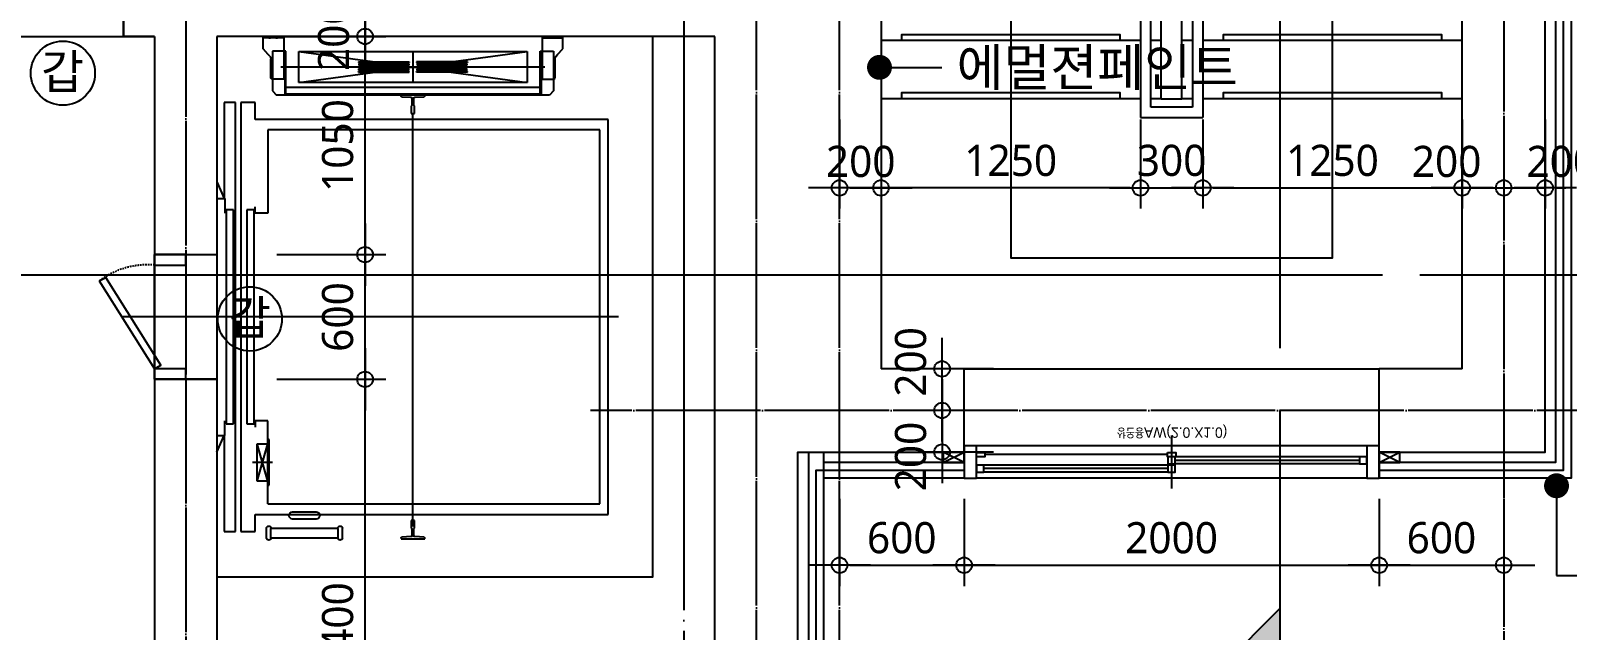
# Model space of a CAD drawing. Header units: millimetres. Extents: x 81033 to 452328, y -17390 to 42241.
# Drawn here: x 218328 to 225731, y 9076 to 11961 of the extents above; entities that cross this region are included whole.
import ezdxf
from ezdxf.enums import TextEntityAlignment as Align

# ---------------------------------------------------------------- set-up
doc = ezdxf.new("R2010")
doc.units = ezdxf.units.MM
doc.header["$LTSCALE"] = 100
doc.header["$MEASUREMENT"] = 0
doc.header["$PDSIZE"] = -10
doc.linetypes.add('CEN', pattern=[62, 60, -1, 0, -1])
doc.linetypes.add('HID', pattern=[2.5, 1.5, -1])
doc.layers.get('0').update_dxf_attribs({"linetype": 'CONTINUOUS'})
doc.layers.get('Defpoints').update_dxf_attribs({"color": 171, "linetype": 'CONTINUOUS'})
for name, color, linetype in [('AA-WAXS-FINL', 6, 'CONTINUOUS'), ('CEN(ST)', 1, 'CEN'), ('CON', 2, 'CONTINUOUS'), ('DOOR', 4, 'CONTINUOUS'), ('DOOR(OPEN ELE)', 5, 'CONTINUOUS'), ('ELE9', 9, 'CONTINUOUS'), ('ELEV', 253, 'CONTINUOUS'), ('FIN(패널-T75 글라스울)', 6, 'CONTINUOUS'), ('INS', 251, 'BATTING'), ('NDIM', 7, 'CONTINUOUS'), ('STAIR', 4, 'CONTINUOUS'), ('STAIR(ETC)', 8, 'CONTINUOUS'), ('STEEL', 5, 'CONTINUOUS'), ('SYM', 7, 'CONTINUOUS'), ('SYM(STAIR)', 251, 'CONTINUOUS'), ('TEXT(MIN)', 7, 'CONTINUOUS'), ('TEXT(NOTE小)', 1, 'CONTINUOUS'), ('WALL-석고보드', 7, 'CONTINUOUS'), ('WIN', 4, 'CONTINUOUS'), ('WIN-ETC', 1, 'CONTINUOUS'), ('WIN-G', 252, 'CONTINUOUS'), ('WIN2', 5, 'CONTINUOUS'), ('계단-논슬립', 252, 'CONTINUOUS')]:
    doc.layers.add(name, color=color, linetype=linetype)
doc.styles.add('CGS', font='cgse', dxfattribs={"bigfont": 'cgs'})
doc.styles.add('나눔바른고딕', font='NanumBarunGothic.ttf')
doc.linetypes.add('BATTING', pattern='A,0.0001,-0.1,[134,ltypeshp.shx,S=0.1,R=0,X=-0.1,Y=0],-0.2,[134,ltypeshp.shx,S=0.1,R=180,X=0.1,Y=0],-0.1', length=0.4001)
doc.dimstyles.new('NDIM 1200', dxfattribs={"dimscale": 75, "dimtxt": 3, "dimasz": 1, "dimexe": 2, "dimexo": 2, "dimgap": 1, "dimtad": 1, "dimdec": 0, "dimdsep": 46, "dimtxsty": 'CGS', "dimblk": 'DOT0', "dimcen": 1, "dimdle": 8, "dimclrd": 256, "dimclre": 256, "dimclrt": 256, "dimadec": 0, "dimazin": 0, "dimtfac": 1, "dimtdec": 0, "dimtix": 1, "dimtmove": 2, "dimatfit": 3, "dimldrblk": 'DOT0', "dimfxl": 1, "dimtolj": 1, "dimtzin": 0, "dimlwd": -1, "dimlwe": -1, "dimarcsym": 0})

# ---------------------------------------------------------------- blocks, each defined once
blk = doc.blocks.new('A$Ca9cf91a4')
at = {"layer": 'WIN', "color": 8}
for p, q in [((93.1, 2100), (43.1, 2200)), ((93.1, 2200), (43.1, 2100)), ((93.1, 0), (43.1, 100)), ((93.1, 100), (43.1, 0))]:
    blk.add_line(p, q, dxfattribs=at)
for points in [[(93.1, 2200), (93.1, 2100), (43.1, 2100), (43.1, 2200)], [(93.1, 100), (93.1, 0), (43.1, 0), (43.1, 100)]]:
    blk.add_lwpolyline(points, close=True, dxfattribs=at)
at = {"layer": 'WIN', "ltscale": 0.1}
for points in [[(168.1, 2100), (168.1, 2040), (13.1, 2040), (13.1, 2100)], [(45.6, 2040), (45.6, 2000), (65.6, 2000), (65.6, 2040)], [(105.6, 2040), (140.6, 2040), (140.6, 2005), (105.6, 2005)], [(45.6, 1120), (45.6, 1080), (65.6, 1080), (65.6, 1120)], [(65.6, 1117.5), (100.6, 1117.5), (100.6, 1082.5), (65.6, 1082.5)], [(105.6, 1117.5), (140.6, 1117.5), (140.6, 1082.5), (105.6, 1082.5)], [(168.1, 160), (168.1, 100), (13.1, 100), (13.1, 160)], [(65.6, 195), (100.6, 195), (100.6, 160), (65.6, 160)]]:
    blk.add_lwpolyline(points, close=True, dxfattribs=at)
at = {"layer": 'WIN-ETC', "ltscale": 0.1}
blk.add_lwpolyline([(-36.9, 1100), (218.1, 1100)], dxfattribs=at)
at = {"layer": 'WIN-G', "ltscale": 0.1}
for points in [[(55.6, 1120), (55.6, 2000)], [(105.6, 1117.5), (105.6, 2005)], [(123.1, 1117.5), (123.1, 2005)], [(140.6, 1117.5), (140.6, 2005)], [(65.6, 195), (65.6, 1082.5)], [(83.1, 195), (83.1, 1082.5)], [(100.6, 195), (100.6, 1082.5)]]:
    blk.add_lwpolyline(points, dxfattribs=at)
at = {"layer": 'WIN2', "ltscale": 0.1}
for points in [[(13.1, 160), (13.1, 2040)], [(168.1, 160), (168.1, 2040)]]:
    blk.add_lwpolyline(points, dxfattribs=at)
at = {"layer": 'Defpoints', "style": 'CGS'}
blk.add_text('상온용AW(2.0.X1.0)', height=50, rotation=270, dxfattribs=at).set_placement((-90.4, 1097.7), align=Align.BOTTOM_CENTER)
blk = doc.blocks.new('A$C1AC74F05')
at = {"layer": 'STAIR'}
for p, q in [((-1550, 3820), (-2800, 3820)), ((-1300, 3820), (-1500, 3820)), ((-1450, 1300), (-1450, 3820)), ((-1350, 1300), (-1350, 3820)), ((0, 3820), (-1250, 3820)), ((-1550, 3540), (-2800, 3540)), ((-1450, 3540), (-1500, 3540)), ((-1300, 3540), (-1350, 3540)), ((0, 3540), (-1250, 3540)), ((-1550, 3260), (-2800, 3260)), ((-1450, 3260), (-1500, 3260)), ((-1300, 3260), (-1350, 3260)), ((0, 3260), (-1250, 3260)), ((-1550, 2980), (-2800, 2980)), ((-1450, 2980), (-1500, 2980)), ((-1300, 2980), (-1350, 2980)), ((0, 2980), (-1250, 2980)), ((-1550, 2700), (-2800, 2700)), ((-1450, 2700), (-1500, 2700)), ((-1300, 2700), (-1350, 2700)), ((0, 2700), (-1250, 2700)), ((-1550, 2420), (-2800, 2420)), ((-1450, 2420), (-1500, 2420)), ((-1300, 2420), (-1350, 2420)), ((0, 2420), (-1250, 2420)), ((-1550, 2140), (-2800, 2140)), ((-1450, 2140), (-1500, 2140)), ((-1300, 2140), (-1350, 2140)), ((0, 2140), (-1250, 2140)), ((-1550, 1860), (-2800, 1860)), ((-1450, 1860), (-1500, 1860)), ((-1300, 1860), (-1350, 1860)), ((0, 1860), (-1250, 1860)), ((-1550, 1580), (-2800, 1580)), ((-1450, 1580), (-1500, 1580)), ((-1300, 1580), (-1350, 1580)), ((0, 1580), (-1250, 1580)), ((-1550, 1300), (-2800, 1300)), ((-1450, 1300), (-1500, 1300)), ((-1300, 1300), (-1350, 1300)), ((0, 1300), (-1250, 1300))]:
    blk.add_line(p, q, dxfattribs=at)
blk.add_lwpolyline([(-1450, 1300), (-1350, 1300)], dxfattribs=at)
at = {"layer": 'STAIR(ETC)'}
for p, q in [((-1550, 3910), (-1550, 1210)), ((-1500, 3860), (-1300, 3860)), ((-1300, 1260), (-1500, 1260)), ((-1550, 1210), (-1250, 1210))]:
    blk.add_line(p, q, dxfattribs=at)
for points in [[(-1550, 3910), (-1250, 3910), (-1250, 1210)], [(-1500, 1260), (-1500, 3860)], [(-1300, 3860), (-1300, 1260)]]:
    blk.add_lwpolyline(points, dxfattribs=at)
at = {"layer": 'SYM(STAIR)', "const_width": 50}
for points in [[(-2150, 3820, 1), (-2200, 3820, 1)], [(-600, 3820, 1), (-650, 3820, 1)]]:
    blk.add_lwpolyline(points, format="xyb", close=True, dxfattribs=at)
at = {"layer": 'SYM(STAIR)'}
for points in [[(-2175, 3820), (-2175, 535), (-625, 535), (-625, 2291.8)], [(-625, 2548.2), (-625, 3820)], [(425, 2768.9), (-553.8, 2443.6), (-506.5, 2301.3), (-743.5, 2538.7), (-696.2, 2396.4), (-1675, 2110.4)]]:
    blk.add_lwpolyline(points, dxfattribs=at)
for points in [[(-800.2, 2649.3), (-785.9, 2674.1), (-625, 2581.2), (-464.1, 2674.1), (-449.8, 2649.3), (-625, 2548.2)], [(-800.2, 2190.7), (-785.9, 2165.9), (-625, 2258.8), (-464.1, 2165.9), (-449.8, 2190.7), (-625, 2291.8)]]:
    blk.add_lwpolyline(points, close=True, dxfattribs=at)
at = {"layer": '계단-논슬립'}
for points in [[(-2700, 3820), (-2700, 3850), (-1650, 3850), (-1650, 3820)], [(-1150, 3820), (-1150, 3790), (-100, 3790), (-100, 3820)], [(-2700, 3540), (-2700, 3570), (-1650, 3570), (-1650, 3540)], [(-1150, 3540), (-1150, 3510), (-100, 3510), (-100, 3540)], [(-2700, 3260), (-2700, 3290), (-1650, 3290), (-1650, 3260)], [(-1150, 3260), (-1150, 3230), (-100, 3230), (-100, 3260)], [(-2700, 2980), (-2700, 3010), (-1650, 3010), (-1650, 2980)], [(-1150, 2980), (-1150, 2950), (-100, 2950), (-100, 2980)], [(-2700, 2700), (-2700, 2730), (-1650, 2730), (-1650, 2700)], [(-1150, 2700), (-1150, 2670), (-100, 2670), (-100, 2700)], [(-2700, 2420), (-2700, 2450), (-1650, 2450), (-1650, 2420)], [(-1150, 2420), (-1150, 2450), (-714, 2450)], [(-536, 2390), (-100, 2390), (-100, 2420)], [(-2700, 2140), (-2700, 2170), (-1650, 2170), (-1650, 2140)], [(-1150, 2140), (-1150, 2170), (-100, 2170), (-100, 2140)], [(-2700, 1860), (-2700, 1890), (-1650, 1890), (-1650, 1860)], [(-1150, 1860), (-1150, 1890), (-100, 1890), (-100, 1860)], [(-2700, 1580), (-2700, 1610), (-1650, 1610), (-1650, 1580)], [(-1150, 1580), (-1150, 1610), (-100, 1610), (-100, 1580)], [(-2700, 1300), (-2700, 1330), (-1650, 1330), (-1650, 1300)], [(-1150, 1300), (-1150, 1330), (-100, 1330), (-100, 1300)]]:
    blk.add_lwpolyline(points, dxfattribs=at)
blk = doc.blocks.new('ele')
at = {"layer": 'Defpoints', "ltscale": 0.1}
blk.add_lwpolyline([(198898.8, -19339), (198898.8, -21939), (196798.8, -21939), (196798.8, -19339)], close=True, dxfattribs=at)
at = {"layer": 'ELEV'}
for p, q in [((197231.8, -19399), (197231.8, -19339)), ((197231.8, -19339), (197331.8, -19339)), ((197331.8, -19345), (197231.8, -19345)), ((197261.8, -19334), (197261.8, -19350)), ((197296.8, -19334), (197296.8, -19350)), ((197331.8, -19339), (197331.8, -19413.6)), ((198675.8, -19339), (198575.8, -19339)), ((198575.8, -19339), (198575.8, -19413.6)), ((198575.8, -19345), (198675.8, -19345)), ((198610.8, -19334), (198610.8, -19350)), ((198645.8, -19334), (198645.8, -19350)), ((198675.8, -19399), (198675.8, -19339)), ((197256.8, -19426), (197231.8, -19399)), ((197263.5, -19433.2), (197256.8, -19426)), ((197268.8, -19539), (197268.8, -19446.8)), ((197341.8, -19410), (197276.8, -19410)), ((197276.8, -19410), (197276.8, -19601)), ((197331.8, -19413.6), (197331.8, -19544)), ((197335.8, -19410), (197335.8, -19621)), ((197341.8, -19621), (197341.8, -19410)), ((198503.8, -19411), (197403.8, -19561)), ((198503.8, -19411), (197403.8, -19411)), ((197403.8, -19411), (197403.8, -19561)), ((198503.8, -19561), (197403.8, -19411)), ((197691.3, -19461), (197936.3, -19461)), ((197691.3, -19461), (197691.3, -19464.5)), ((197691.3, -19461), (197691.3, -19464.5)), ((197691.3, -19461), (197691.3, -19464.5)), ((197691.3, -19461), (197691.3, -19464.5)), ((197691.3, -19464.5), (197936.3, -19464.5)), ((197691.3, -19464.5), (197694.3, -19465)), ((197691.3, -19464.5), (197694.3, -19465)), ((197936.3, -19464.5), (197933.3, -19465)), ((197936.3, -19461), (197936.3, -19464.5)), ((197936.3, -19461), (197936.3, -19464.5)), ((197953.8, -19410.7), (197953.8, -19561.3)), ((198217, -19461), (197972, -19461)), ((197972, -19461), (197972, -19464.5)), ((197972, -19461), (197972, -19464.5)), ((198217, -19464.5), (197972, -19464.5)), ((197972, -19464.5), (197975, -19465)), ((198217, -19464.5), (198213.9, -19465)), ((198217, -19464.5), (198213.9, -19465)), ((198217, -19461), (198217, -19464.5)), ((198217, -19461), (198217, -19464.5)), ((198217, -19461), (198217, -19464.5)), ((198217, -19461), (198217, -19464.5)), ((198503.8, -19561), (198503.8, -19411)), ((198565.8, -19621), (198565.8, -19410)), ((198565.8, -19410), (198630.8, -19410)), ((198571.8, -19410), (198571.8, -19621)), ((198575.8, -19413.6), (198575.8, -19544)), ((198630.8, -19410), (198630.8, -19601)), ((198638.8, -19539), (198638.8, -19446.8)), ((198644.1, -19433.2), (198650.8, -19426)), ((198650.8, -19426), (198675.8, -19399)), ((197276.8, -19544), (197268.8, -19539)), ((197317.8, -19486), (198589.8, -19486)), ((197691.3, -19507.5), (197694.3, -19506.9)), ((197691.3, -19507.5), (197694.3, -19506.9)), ((197691.3, -19511), (197691.3, -19507.5)), ((197691.3, -19511), (197691.3, -19507.5)), ((197691.3, -19507.5), (197936.3, -19507.5)), ((197691.3, -19511), (197691.3, -19507.5)), ((197691.3, -19511), (197691.3, -19507.5)), ((197691.3, -19511), (197936.3, -19511)), ((197693.8, -19471), (197693.8, -19474)), ((197693.8, -19471), (197933.8, -19471)), ((197693.8, -19471), (197693.8, -19477)), ((197693.8, -19477), (197933.8, -19477)), ((197693.8, -19477), (197933.8, -19477)), ((197693.8, -19483), (197933.8, -19483)), ((197693.8, -19483), (197693.8, -19486)), ((197693.8, -19483), (197693.8, -19486)), ((197693.8, -19483), (197693.8, -19489)), ((197693.8, -19483), (197693.8, -19489)), ((197693.8, -19489), (197933.8, -19489)), ((197693.8, -19501), (197693.8, -19495)), ((197693.8, -19501), (197693.8, -19495)), ((197693.8, -19495), (197933.8, -19495)), ((197693.8, -19501), (197693.8, -19498)), ((197693.8, -19501), (197693.8, -19498)), ((197693.8, -19501), (197933.8, -19501)), ((197936.3, -19507.5), (197933.3, -19506.9)), ((197933.8, -19471), (197933.8, -19477)), ((197933.8, -19483), (197933.8, -19489)), ((197933.8, -19501), (197933.8, -19495)), ((197933.8, -19501), (197933.8, -19495)), ((197936.3, -19511), (197936.3, -19507.5)), ((197936.3, -19511), (197936.3, -19507.5)), ((197972, -19507.5), (197975, -19506.9)), ((198217, -19507.5), (197972, -19507.5)), ((197972, -19511), (197972, -19507.5)), ((197972, -19511), (197972, -19507.5)), ((198217, -19511), (197972, -19511)), ((197974.5, -19471), (197974.5, -19477)), ((198214.5, -19471), (197974.5, -19471)), ((198214.5, -19477), (197974.5, -19477)), ((198214.5, -19477), (197974.5, -19477)), ((198214.5, -19483), (197974.5, -19483)), ((197974.5, -19483), (197974.5, -19489)), ((198214.5, -19489), (197974.5, -19489)), ((197974.5, -19501), (197974.5, -19495)), ((197974.5, -19501), (197974.5, -19495)), ((198214.5, -19495), (197974.5, -19495)), ((198214.5, -19501), (197974.5, -19501)), ((198217, -19507.5), (198213.9, -19506.9)), ((198217, -19507.5), (198213.9, -19506.9)), ((198214.5, -19471), (198214.5, -19474)), ((198214.5, -19471), (198214.5, -19477)), ((198214.5, -19483), (198214.5, -19486)), ((198214.5, -19483), (198214.5, -19486)), ((198214.5, -19483), (198214.5, -19489)), ((198214.5, -19483), (198214.5, -19489)), ((198214.5, -19501), (198214.5, -19495)), ((198214.5, -19501), (198214.5, -19495)), ((198214.5, -19501), (198214.5, -19498)), ((198214.5, -19501), (198214.5, -19498)), ((198217, -19511), (198217, -19507.5)), ((198217, -19511), (198217, -19507.5)), ((198217, -19511), (198217, -19507.5)), ((198217, -19511), (198217, -19507.5)), ((198630.8, -19544), (198638.8, -19539)), ((197276.8, -19544), (197276.8, -19544)), ((197331.8, -19544), (197276.8, -19544)), ((197276.8, -19601), (197296.8, -19621)), ((197341.8, -19584), (198565.8, -19584)), ((198565.8, -19615), (197341.8, -19615)), ((197403.8, -19561), (198503.8, -19561)), ((198575.8, -19544), (198630.8, -19544)), ((198630.8, -19601), (198610.8, -19621)), ((198630.8, -19544), (198630.8, -19544)), ((197296.8, -19621), (198610.8, -19621)), ((197896.8, -19626.2), (197896.8, -19621)), ((197896.8, -19621), (198010.8, -19621)), ((197944.3, -19631.7), (197899.6, -19629.2)), ((197945.8, -19709), (197945.8, -19672)), ((197945.8, -19672), (197945.8, -19672)), ((197949.1, -19668.7), (197949.1, -19636.7)), ((197958.6, -19636.7), (197958.6, -19668.7)), ((197961.8, -19672), (197961.8, -19672)), ((197961.8, -19672), (197961.8, -19709)), ((198008, -19629.2), (197963.3, -19631.7)), ((198010.8, -19621), (198010.8, -19626.2)), ((198713.8, -19739), (198713.8, -19657)), ((198713.8, -19657), (198783.8, -19657)), ((198783.8, -19657), (198783.8, -21721)), ((198808.8, -21721), (198808.8, -19657)), ((198808.8, -19657), (198863.8, -19657)), ((198863.8, -19657), (198863.8, -20119)), ((197013.8, -21639), (197013.8, -19739)), ((197013.8, -19739), (198713.8, -19739)), ((197946.8, -19710), (197945.8, -19709)), ((197960.8, -19710), (197946.8, -19710)), ((197953.8, -21698.1), (197953.8, -19709.3)), ((197961.8, -19709), (197960.8, -19710)), ((197053.8, -21589), (197053.8, -19789)), ((197053.8, -19789), (198653.8, -19789)), ((198653.8, -19789), (198653.8, -20189)), ((198898.8, -20039), (198863.8, -20119)), ((198653.8, -20189), (198713.8, -20189)), ((198713.8, -20189), (198713.8, -20159)), ((198718.8, -21204), (198718.8, -20174)), ((198718.8, -20174), (198753.8, -20174)), ((198753.8, -20174), (198753.8, -21204)), ((198818.8, -21204), (198818.8, -20174)), ((198818.8, -20174), (198853.8, -20174)), ((198853.8, -20174), (198853.8, -21204)), ((196963.8, -20689), (199354.2, -20689)), ((198653.8, -21589), (198653.8, -21189)), ((198653.8, -21189), (198713.8, -21189)), ((198713.8, -21189), (198713.8, -21219)), ((198753.8, -21204), (198718.8, -21204)), ((198853.8, -21204), (198818.8, -21204)), ((198646.7, -21499), (198646.7, -21279)), ((198646.7, -21279), (198653.8, -21279)), ((198653.8, -21279), (198653.8, -21499)), ((198703.8, -21479), (198653.8, -21299)), ((198653.8, -21479), (198703.8, -21299)), ((198703.8, -21299), (198653.8, -21299)), ((198653.8, -21299), (198653.8, -21479)), ((198703.8, -21479), (198703.8, -21299)), ((198863.8, -21259), (198863.8, -21721)), ((198898.8, -21339), (198863.8, -21259)), ((198630.6, -21389), (198727, -21389)), ((198653.8, -21499), (198646.7, -21499)), ((198653.8, -21479), (198703.8, -21479)), ((198653.8, -21589), (197053.8, -21589)), ((198713.8, -21639), (197013.8, -21639)), ((197945.8, -21669), (197946.8, -21668)), ((197945.8, -21706), (197945.8, -21669)), ((197946.8, -21668), (197960.8, -21668)), ((197960.8, -21668), (197961.8, -21669)), ((197961.8, -21669), (197961.8, -21706)), ((198534, -21627.2), (198419.7, -21627.2)), ((198419.7, -21661.5), (198534, -21661.5)), ((198713.8, -21721), (198713.8, -21639)), ((197896.8, -21757), (197896.8, -21751.8)), ((198010.8, -21757), (197896.8, -21757)), ((197899.6, -21748.8), (197944.3, -21746.3)), ((197945.8, -21706), (197945.8, -21706)), ((197949.1, -21741.3), (197949.1, -21709.2)), ((197958.6, -21709.2), (197958.6, -21741.3)), ((197961.8, -21706), (197961.8, -21706)), ((197963.3, -21746.3), (198008, -21748.8)), ((198010.8, -21751.8), (198010.8, -21757)), ((198293.6, -21751.5), (198293.6, -21706.5)), ((198314.3, -21751.5), (198314.3, -21706.5)), ((198314.3, -21706.5), (198639.3, -21706.5)), ((198314.3, -21706.5), (198316.3, -21706.5)), ((198314.3, -21706.5), (198316.3, -21706.5)), ((198639.3, -21751.5), (198314.3, -21751.5)), ((198314.3, -21751.5), (198316.3, -21751.5)), ((198639.3, -21706.5), (198637.3, -21706.5)), ((198639.3, -21706.5), (198637.3, -21706.5)), ((198639.3, -21751.5), (198637.3, -21751.5)), ((198639.3, -21751.5), (198639.3, -21706.5)), ((198660, -21751.5), (198660, -21706.5)), ((198783.8, -21721), (198713.8, -21721)), ((198863.8, -21721), (198808.8, -21721))]:
    blk.add_line(p, q, dxfattribs=at)
for centre, radius, start, end in [((197248.8, -19446.8), 20, 0, 42.76883), ((197693.8, -19468), 3, 270, 79.76332), ((197693.8, -19468), 3, 270, 79.76332), ((197933.8, -19468), 3, 100.23668, 270), ((197974.5, -19468), 3, 270, 79.76332), ((198214.5, -19468), 3, 100.23668, 270), ((198214.5, -19468), 3, 100.23668, 270), ((198658.8, -19446.8), 20, 137.23117, 180), ((197693.8, -19480), 3, 270, 90), ((197693.8, -19480), 3, 270, 90), ((197693.8, -19492), 3, 270, 90), ((197693.8, -19492), 3, 270, 90), ((197693.8, -19504), 3, 280.23668, 90), ((197693.8, -19504), 3, 280.23668, 90), ((197933.8, -19480), 3, 90, 270), ((197933.8, -19492), 3, 90, 270), ((197933.8, -19504), 3, 90, 259.76332), ((197974.5, -19480), 3, 270, 90), ((197974.5, -19492), 3, 270, 90), ((197974.5, -19504), 3, 280.23668, 90), ((198214.5, -19480), 3, 90, 270), ((198214.5, -19480), 3, 90, 270), ((198214.5, -19492), 3, 90, 270), ((198214.5, -19492), 3, 90, 270), ((198214.5, -19504), 3, 90, 259.76332), ((198214.5, -19504), 3, 90, 259.76332), ((197899.8, -19626.2), 3, 180, 266.7139), ((197944.1, -19636.7), 5, 0, 86.7139), ((197945.8, -19668.7), 3.25, 270, 0), ((197963.6, -19636.7), 5, 93.2861, 180), ((197961.8, -19668.7), 3.25, 180, 270), ((198007.8, -19626.2), 3, 273.2861, 0), ((198419.7, -21644.3), 17.1, 90, 270), ((198534, -21644.3), 17.1, 270, 90), ((197899.8, -21751.8), 3, 93.2861, 180), ((197944.1, -21741.3), 5, 273.2861, 0), ((197945.8, -21709.2), 3.25, 0, 90), ((197961.8, -21709.2), 3.25, 90, 180), ((197963.6, -21741.3), 5, 180, 266.7139), ((198007.8, -21751.8), 3, 0, 86.7139), ((198305, -21706.5), 11.3, 0, 180), ((198305, -21751.5), 11.3, 180, 0), ((198648.7, -21706.5), 11.3, 0, 180), ((198648.7, -21751.5), 11.3, 180, 0)]:
    blk.add_arc(centre, radius, start, end, dxfattribs=at)
at = {"layer": 'STEEL', "ltscale": 5}
for p, q in [((198898.8, -20119), (198859.8, -20119)), ((198859.8, -20119), (198859.8, -20189)), ((198859.8, -21259), (198859.8, -21189)), ((198898.8, -21259), (198859.8, -21259))]:
    blk.add_line(p, q, dxfattribs=at)
blk = doc.blocks.new('중층평면도-b')
at = {"layer": 'AA-WAXS-FINL', "color": 251}
blk.add_lwpolyline([(219050.5, -19339), (219050.5, -24839), (218100.5, -24839), (218100.5, -20289), (215000.5, -20289), (215000.5, -24839), (214050.5, -24839), (214050.5, -19339)], close=True, dxfattribs=at)
at = {"layer": 'CEN(ST)', "ltscale": 0.1}
for p, q in [((222350.5, -27039), (222350.5, -12899.2)), ((225550.5, -12899.2), (225550.5, -27039)), ((219200.5, -18505.5), (219200.5, -27039)), ((221950.5, -27039), (221950.5, -18505.5)), ((227550.5, -21139), (221150.5, -21139))]:
    blk.add_line(p, q, dxfattribs=at)
at = {"layer": 'CEN(ST)', "ltscale": 0.5}
blk.add_lwpolyline([(221600.5, -12899.2), (221600.5, -27039)], dxfattribs=at)
at = {"layer": 'CON', "ltscale": 0.1}
for p, q in [((219050.5, -19339), (218900.5, -19339)), ((219050.5, -19339), (219050.5, -20389)), ((221750.5, -19339), (219350.5, -19339)), ((219350.5, -19339), (219350.5, -20389)), ((219050.5, -20389), (219350.5, -20389)), ((219050.5, -20389), (219350.5, -20389)), ((219050.5, -20989), (219350.5, -20989)), ((219050.5, -20989), (219350.5, -20989))]:
    blk.add_line(p, q, dxfattribs=at)
at = {"layer": 'CON', "ltscale": 1000}
for p, q in [((222950.5, -20939), (222550.5, -20939)), ((225350.5, -20939), (224950.5, -20939))]:
    blk.add_line(p, q, dxfattribs=at)
at = {"layer": 'CON', "ltscale": 0.1}
for points in [[(224950.5, -21339), (225750.5, -21339), (225750.5, -15139)], [(218900.5, -18939), (218900.5, -19339)], [(219350.5, -25839), (221750.5, -25839), (221750.5, -19339)], [(222950.5, -21339), (222950.5, -20939)], [(224950.5, -21339), (224950.5, -20939)], [(219050.5, -20989), (219050.5, -23389)], [(219350.5, -20989), (219350.5, -23389)]]:
    blk.add_lwpolyline(points, dxfattribs=at)
at = {"layer": 'CON', "ltscale": 1000}
for points in [[(225350.5, -20939), (225350.5, -16839)], [(225350.5, -20939), (225350.5, -16839)], [(222550.5, -16959), (222550.5, -20939)], [(210950.5, -18939), (210950.5, -26239), (222150.5, -26239), (222150.5, -21339), (222950.5, -21339)]]:
    blk.add_lwpolyline(points, dxfattribs=at)
at = {"layer": 'DOOR'}
for points in [[(219200.5, -20439), (219200.5, -20389), (219050.5, -20389), (219050.5, -20439)], [(219200.5, -20989), (219200.5, -20939), (219050.5, -20939), (219050.5, -20989)]]:
    blk.add_lwpolyline(points, close=True, dxfattribs=at)
for points in [[(218784.2, -20515.8), (219050.5, -20939), (219080.8, -20921.5), (218815, -20499.1)], [(218784.2, -20515.8), (218815, -20499.1)]]:
    blk.add_lwpolyline(points, dxfattribs=at)
at = {"layer": 'DOOR(OPEN ELE)'}
for p, q in [((219050.5, -20939), (219050.5, -20439)), ((219200.5, -20439), (219200.5, -20939))]:
    blk.add_line(p, q, dxfattribs=at)
at = {"layer": 'DOOR(OPEN ELE)', "linetype": 'HID', "ltscale": 0.05}
blk.add_arc((219018.4, -20827.5), 389.8, 85.26671, 126.91334, dxfattribs=at)
at = {"layer": 'ELE9', "ltscale": 0.1}
blk.add_lwpolyline([(222950.5, -20939), (224950.5, -20939)], dxfattribs=at)
at = {"layer": 'FIN(패널-T75 글라스울)', "ltscale": 0.1}
for points in [[(222275.5, -15014), (225875.5, -15014), (225875.5, -21464), (224950.5, -21464)], [(222275.5, -15089), (225800.5, -15089), (225800.5, -21389), (224950.5, -21389)], [(222200.5, -21339), (222200.5, -26364)], [(222275.5, -26364), (222275.5, -21339)], [(222950.5, -21389), (222275.5, -21389)], [(222950.5, -21389), (222950.5, -21464)], [(224950.5, -21389), (224950.5, -21464)], [(222950.5, -21464), (222275.5, -21464)]]:
    blk.add_lwpolyline(points, dxfattribs=at)
at = {"layer": 'WALL-석고보드', "ltscale": 0.1}
for points in [[(218300.5, -19339), (218900.5, -19339), (218900.5, -18939), (218300.5, -18939)], [(219350.5, -20389), (219350.5, -20989), (219050.5, -20989), (219050.5, -20389)], [(219350.5, -20389), (219350.5, -20989), (219050.5, -20989), (219050.5, -20389)]]:
    blk.add_lwpolyline(points, close=True, dxfattribs=at)
at = {"ltscale": 0.1}
blk.add_blockref('A$C1AC74F05', (225350.5, -20939), dxfattribs=at)
at = {"xscale": -1}
blk.add_blockref('ele', (418249.3, 0), dxfattribs=at)
at = {"ltscale": 0.1, "xscale": -1, "rotation": 90}
blk.add_blockref('A$Ca9cf91a4', (225050.5, -21295.9), dxfattribs=at)
blk = doc.blocks.new('DOT0')
blk.add_line((-3, 0), (3, 0))
at = {"color": 6}
blk.add_circle((0, 0), 0.75, dxfattribs=at)
blk = doc.blocks.new('*D938')
at = {"layer": 'Defpoints', "color": 0, "ltscale": 0.4, "transparency": 16777216}
for p in [(220286.5, 12133.3), (219939.2, 11933.3), (220286.5, 11933.3)]:
    blk.add_point(p, dxfattribs=at)
at = {"layer": 'NDIM', "ltscale": 0.4, "transparency": 16777216}
for p, q in [((220186.5, 12133.3), (219839.2, 12133.3)), ((219939.2, 12083.3), (219939.2, 11983.3)), ((220186.5, 11933.3), (219839.2, 11933.3))]:
    blk.add_line(p, q, dxfattribs=at)
at = {"layer": 'NDIM', "ltscale": 0.4, "transparency": 16777216, "xscale": 50, "yscale": 50, "zscale": 50}
for p, rotation in [((219939.2, 12133.3), 90), ((219939.2, 11933.3), 270)]:
    blk.add_blockref('DOT0', p, dxfattribs=dict(at, rotation=rotation))
at = {"layer": 'NDIM', "ltscale": 0.4, "transparency": 16777216, "insert": (219788.3, 11934.5), "char_height": 150, "attachment_point": 5, "rotation": 90, "style": '나눔바른고딕'}
blk.add_mtext('\\A1;200', dxfattribs=at)
blk = doc.blocks.new('*D941')
at = {"layer": 'Defpoints', "color": 0, "ltscale": 0.4, "transparency": 16777216}
for p in [(219414.2, 10283.3), (219939.2, 10283.3), (219414.2, 7883.3)]:
    blk.add_point(p, dxfattribs=at)
at = {"layer": 'NDIM', "ltscale": 0.4, "transparency": 16777216}
for p, q in [((219514.2, 10283.3), (220039.2, 10283.3)), ((219939.2, 7933.3), (219939.2, 10233.3)), ((219514.2, 7883.3), (220039.2, 7883.3))]:
    blk.add_line(p, q, dxfattribs=at)
at = {"layer": 'NDIM', "ltscale": 0.4, "transparency": 16777216, "xscale": 50, "yscale": 50, "zscale": 50}
for p, rotation in [((219939.2, 10283.3), 90), ((219939.2, 7883.3), 270)]:
    blk.add_blockref('DOT0', p, dxfattribs=dict(at, rotation=rotation))
at = {"layer": 'NDIM', "ltscale": 0.4, "transparency": 16777216, "insert": (219807.7, 9083.3), "char_height": 150, "attachment_point": 5, "rotation": 90, "style": '나눔바른고딕'}
blk.add_mtext('\\A1;2400', dxfattribs=at)
blk = doc.blocks.new('*D942')
at = {"layer": 'Defpoints', "color": 0, "ltscale": 0.4, "transparency": 16777216}
for p in [(219414.2, 10883.3), (219939.2, 10883.3), (219414.2, 10283.3)]:
    blk.add_point(p, dxfattribs=at)
at = {"layer": 'NDIM', "ltscale": 0.4, "transparency": 16777216}
for p, q in [((219514.2, 10883.3), (220039.2, 10883.3)), ((219939.2, 10333.3), (219939.2, 10833.3)), ((219514.2, 10283.3), (220039.2, 10283.3))]:
    blk.add_line(p, q, dxfattribs=at)
at = {"layer": 'NDIM', "ltscale": 0.4, "transparency": 16777216, "xscale": 50, "yscale": 50, "zscale": 50}
for p, rotation in [((219939.2, 10883.3), 90), ((219939.2, 10283.3), 270)]:
    blk.add_blockref('DOT0', p, dxfattribs=dict(at, rotation=rotation))
at = {"layer": 'NDIM', "ltscale": 0.4, "transparency": 16777216, "insert": (219807.6, 10583.3), "char_height": 150, "attachment_point": 5, "rotation": 90, "style": '나눔바른고딕'}
blk.add_mtext('\\A1;600', dxfattribs=at)
blk = doc.blocks.new('*D943')
at = {"layer": 'Defpoints', "color": 0, "ltscale": 0.4, "transparency": 16777216}
for p in [(219414.2, 11933.3), (219939.2, 11933.3), (219414.2, 10883.3)]:
    blk.add_point(p, dxfattribs=at)
at = {"layer": 'NDIM', "ltscale": 0.4, "transparency": 16777216}
for p, q in [((219514.2, 11933.3), (220039.2, 11933.3)), ((219939.2, 10933.3), (219939.2, 11883.3)), ((219514.2, 10883.3), (220039.2, 10883.3))]:
    blk.add_line(p, q, dxfattribs=at)
at = {"layer": 'NDIM', "ltscale": 0.4, "transparency": 16777216, "xscale": 50, "yscale": 50, "zscale": 50}
for p, rotation in [((219939.2, 11933.3), 90), ((219939.2, 10883.3), 270)]:
    blk.add_blockref('DOT0', p, dxfattribs=dict(at, rotation=rotation))
at = {"layer": 'NDIM', "ltscale": 0.4, "transparency": 16777216, "insert": (219807.7, 11408.3), "char_height": 150, "attachment_point": 5, "rotation": 90, "style": '나눔바른고딕'}
blk.add_mtext('\\A1;1050', dxfattribs=at)
blk = doc.blocks.new('갑종방화문표기')
at = {"layer": 'TEXT(NOTE小)'}
blk.add_circle((0, 0), 150, dxfattribs=at)
at = {"layer": 'TEXT(NOTE小)', "style": '나눔바른고딕'}
blk.add_text('갑', height=160.1, dxfattribs=at).set_placement((-1.8, 7), align=Align.MIDDLE_CENTER)
blk = doc.blocks.new('*D952')
at = {"layer": 'Defpoints', "color": 0, "ltscale": 0.4, "transparency": 16777216}
for p in [(222719.1, 10333.3), (223066.4, 10333.3), (223066.4, 10133.3)]:
    blk.add_point(p, dxfattribs=at)
at = {"layer": 'NDIM', "ltscale": 0.4, "transparency": 16777216}
for p, q in [((222966.4, 10333.3), (222619.1, 10333.3)), ((222719.1, 10183.3), (222719.1, 10283.3)), ((222966.4, 10133.3), (222619.1, 10133.3))]:
    blk.add_line(p, q, dxfattribs=at)
at = {"layer": 'NDIM', "ltscale": 0.4, "transparency": 16777216, "xscale": 50, "yscale": 50, "zscale": 50}
for p, rotation in [((222719.1, 10333.3), 90), ((222719.1, 10133.3), 270)]:
    blk.add_blockref('DOT0', p, dxfattribs=dict(at, rotation=rotation))
at = {"layer": 'NDIM', "ltscale": 0.4, "transparency": 16777216, "insert": (222568.2, 10367.1), "char_height": 150, "attachment_point": 5, "rotation": 90, "style": '나눔바른고딕'}
blk.add_mtext('\\A1;200', dxfattribs=at)
blk = doc.blocks.new('*D953')
at = {"layer": 'Defpoints', "color": 0, "ltscale": 0.4, "transparency": 16777216}
for p in [(223066.4, 10133.3), (222719.1, 9933.3), (223066.4, 9933.3)]:
    blk.add_point(p, dxfattribs=at)
at = {"layer": 'NDIM', "ltscale": 0.4, "transparency": 16777216}
for p, q in [((222966.4, 10133.3), (222619.1, 10133.3)), ((222719.1, 10083.3), (222719.1, 9983.3)), ((222966.4, 9933.3), (222619.1, 9933.3))]:
    blk.add_line(p, q, dxfattribs=at)
at = {"layer": 'NDIM', "ltscale": 0.4, "transparency": 16777216, "xscale": 50, "yscale": 50, "zscale": 50}
for p, rotation in [((222719.1, 10133.3), 90), ((222719.1, 9933.3), 270)]:
    blk.add_blockref('DOT0', p, dxfattribs=dict(at, rotation=rotation))
at = {"layer": 'NDIM', "ltscale": 0.4, "transparency": 16777216, "insert": (222568.2, 9911.6), "char_height": 150, "attachment_point": 5, "rotation": 90, "style": '나눔바른고딕'}
blk.add_mtext('\\A1;200', dxfattribs=at)
blk = doc.blocks.new('*D954')
at = {"layer": 'Defpoints', "color": 0, "ltscale": 0.4, "transparency": 16777216}
for p in [(222425, 11633.3), (223675, 11633.3), (222425, 11204.6)]:
    blk.add_point(p, dxfattribs=at)
at = {"layer": 'NDIM', "ltscale": 0.4, "transparency": 16777216}
for p, q in [((222425, 11533.3), (222425, 11104.6)), ((223675, 11533.3), (223675, 11104.6)), ((223625, 11204.6), (222475, 11204.6))]:
    blk.add_line(p, q, dxfattribs=at)
at = {"layer": 'NDIM', "ltscale": 0.4, "transparency": 16777216, "xscale": 50, "yscale": 50, "zscale": 50, "rotation": 180}
blk.add_blockref('DOT0', (222425, 11204.6), dxfattribs=at)
at = {"layer": 'NDIM', "ltscale": 0.4, "transparency": 16777216, "xscale": 50, "yscale": 50, "zscale": 50}
blk.add_blockref('DOT0', (223675, 11204.6), dxfattribs=at)
at = {"layer": 'NDIM', "ltscale": 0.4, "transparency": 16777216, "insert": (223050, 11336), "char_height": 150, "attachment_point": 5, "style": '나눔바른고딕'}
blk.add_mtext('\\A1;1250', dxfattribs=at)
blk = doc.blocks.new('*D955')
at = {"layer": 'Defpoints', "color": 0, "ltscale": 0.4, "transparency": 16777216}
for p in [(223675, 11633.3), (223975, 11633.3), (223975, 11204.6)]:
    blk.add_point(p, dxfattribs=at)
at = {"layer": 'NDIM', "ltscale": 0.4, "transparency": 16777216}
for p, q in [((223675, 11533.3), (223675, 11104.6)), ((223975, 11533.3), (223975, 11104.6)), ((223625, 11204.6), (223575, 11204.6)), ((223675, 11204.6), (223975, 11204.6)), ((224025, 11204.6), (224075, 11204.6))]:
    blk.add_line(p, q, dxfattribs=at)
at = {"layer": 'NDIM', "ltscale": 0.4, "transparency": 16777216, "xscale": 50, "yscale": 50, "zscale": 50}
blk.add_blockref('DOT0', (223675, 11204.6), dxfattribs=at)
at = {"layer": 'NDIM', "ltscale": 0.4, "transparency": 16777216, "xscale": 50, "yscale": 50, "zscale": 50, "rotation": 180}
blk.add_blockref('DOT0', (223975, 11204.6), dxfattribs=at)
at = {"layer": 'NDIM', "ltscale": 0.4, "transparency": 16777216, "insert": (223825, 11336.1), "char_height": 150, "attachment_point": 5, "style": '나눔바른고딕'}
blk.add_mtext('\\A1;300', dxfattribs=at)
blk = doc.blocks.new('*D956')
at = {"layer": 'Defpoints', "color": 0, "ltscale": 0.4, "transparency": 16777216}
for p in [(223975, 11633.3), (225225, 11633.3), (225225, 11204.6)]:
    blk.add_point(p, dxfattribs=at)
at = {"layer": 'NDIM', "ltscale": 0.4, "transparency": 16777216}
for p, q in [((223975, 11533.3), (223975, 11104.6)), ((225225, 11533.3), (225225, 11104.6)), ((224025, 11204.6), (225175, 11204.6))]:
    blk.add_line(p, q, dxfattribs=at)
at = {"layer": 'NDIM', "ltscale": 0.4, "transparency": 16777216, "xscale": 50, "yscale": 50, "zscale": 50, "rotation": 180}
blk.add_blockref('DOT0', (223975, 11204.6), dxfattribs=at)
at = {"layer": 'NDIM', "ltscale": 0.4, "transparency": 16777216, "xscale": 50, "yscale": 50, "zscale": 50}
blk.add_blockref('DOT0', (225225, 11204.6), dxfattribs=at)
at = {"layer": 'NDIM', "ltscale": 0.4, "transparency": 16777216, "insert": (224600, 11336), "char_height": 150, "attachment_point": 5, "style": '나눔바른고딕'}
blk.add_mtext('\\A1;1250', dxfattribs=at)
blk = doc.blocks.new('*D957')
at = {"layer": 'Defpoints', "color": 0, "ltscale": 0.4, "transparency": 16777216}
for p in [(222225, 11633.3), (222425, 11633.3), (222425, 11204.6)]:
    blk.add_point(p, dxfattribs=at)
at = {"layer": 'NDIM', "ltscale": 0.4, "transparency": 16777216}
for p, q in [((222225, 11533.3), (222225, 11104.6)), ((222425, 11533.3), (222425, 11104.6)), ((222275, 11204.6), (222375, 11204.6))]:
    blk.add_line(p, q, dxfattribs=at)
at = {"layer": 'NDIM', "ltscale": 0.4, "transparency": 16777216, "xscale": 50, "yscale": 50, "zscale": 50, "rotation": 180}
blk.add_blockref('DOT0', (222225, 11204.6), dxfattribs=at)
at = {"layer": 'NDIM', "ltscale": 0.4, "transparency": 16777216, "xscale": 50, "yscale": 50, "zscale": 50}
blk.add_blockref('DOT0', (222425, 11204.6), dxfattribs=at)
at = {"layer": 'NDIM', "ltscale": 0.4, "transparency": 16777216, "insert": (222327.1, 11331), "char_height": 150, "attachment_point": 5, "style": '나눔바른고딕'}
blk.add_mtext('\\A1;200', dxfattribs=at)
blk = doc.blocks.new('*D958')
at = {"layer": 'Defpoints', "color": 0, "ltscale": 0.4, "transparency": 16777216}
for p in [(225225, 11633.3), (225425, 11633.3), (225225, 11204.6)]:
    blk.add_point(p, dxfattribs=at)
at = {"layer": 'NDIM', "ltscale": 0.4, "transparency": 16777216}
for p, q in [((225225, 11533.3), (225225, 11104.6)), ((225425, 11533.3), (225425, 11104.6)), ((225375, 11204.6), (225275, 11204.6))]:
    blk.add_line(p, q, dxfattribs=at)
at = {"layer": 'NDIM', "ltscale": 0.4, "transparency": 16777216, "xscale": 50, "yscale": 50, "zscale": 50, "rotation": 180}
blk.add_blockref('DOT0', (225225, 11204.6), dxfattribs=at)
at = {"layer": 'NDIM', "ltscale": 0.4, "transparency": 16777216, "xscale": 50, "yscale": 50, "zscale": 50}
blk.add_blockref('DOT0', (225425, 11204.6), dxfattribs=at)
at = {"layer": 'NDIM', "ltscale": 0.4, "transparency": 16777216, "insert": (225150, 11331), "char_height": 150, "attachment_point": 5, "style": '나눔바른고딕'}
blk.add_mtext('\\A1;200', dxfattribs=at)
blk = doc.blocks.new('*D959')
at = {"layer": 'Defpoints', "color": 0, "ltscale": 0.4, "transparency": 16777216}
for p in [(225425, 11633.3), (225625, 11633.3), (225625, 11204.6)]:
    blk.add_point(p, dxfattribs=at)
at = {"layer": 'NDIM', "ltscale": 0.4, "transparency": 16777216}
for p, q in [((225425, 11533.3), (225425, 11104.6)), ((225625, 11533.3), (225625, 11104.6)), ((225375, 11204.6), (225325, 11204.6)), ((225425, 11204.6), (225625, 11204.6)), ((225675, 11204.6), (225725, 11204.6))]:
    blk.add_line(p, q, dxfattribs=at)
at = {"layer": 'NDIM', "ltscale": 0.4, "transparency": 16777216, "xscale": 50, "yscale": 50, "zscale": 50}
blk.add_blockref('DOT0', (225425, 11204.6), dxfattribs=at)
at = {"layer": 'NDIM', "ltscale": 0.4, "transparency": 16777216, "xscale": 50, "yscale": 50, "zscale": 50, "rotation": 180}
blk.add_blockref('DOT0', (225625, 11204.6), dxfattribs=at)
at = {"layer": 'NDIM', "ltscale": 0.4, "transparency": 16777216, "insert": (225702.5, 11331), "char_height": 150, "attachment_point": 5, "style": '나눔바른고딕'}
blk.add_mtext('\\A1;200', dxfattribs=at)
blk = doc.blocks.new('*D962')
at = {"layer": 'Defpoints', "color": 0, "ltscale": 0.4, "transparency": 16777216}
for p in [(222225, 9808.3), (222825, 9808.3), (222825, 9388.5)]:
    blk.add_point(p, dxfattribs=at)
at = {"layer": 'NDIM', "ltscale": 0.4, "transparency": 16777216}
for p, q in [((222225, 9708.3), (222225, 9288.5)), ((222825, 9708.3), (222825, 9288.5)), ((222275, 9388.5), (222775, 9388.5))]:
    blk.add_line(p, q, dxfattribs=at)
at = {"layer": 'NDIM', "ltscale": 0.4, "transparency": 16777216, "xscale": 50, "yscale": 50, "zscale": 50, "rotation": 180}
blk.add_blockref('DOT0', (222225, 9388.5), dxfattribs=at)
at = {"layer": 'NDIM', "ltscale": 0.4, "transparency": 16777216, "xscale": 50, "yscale": 50, "zscale": 50}
blk.add_blockref('DOT0', (222825, 9388.5), dxfattribs=at)
at = {"layer": 'NDIM', "ltscale": 0.4, "transparency": 16777216, "insert": (222525, 9520), "char_height": 150, "attachment_point": 5, "style": '나눔바른고딕'}
blk.add_mtext('\\A1;600', dxfattribs=at)
blk = doc.blocks.new('*D963')
at = {"layer": 'Defpoints', "color": 0, "ltscale": 0.4, "transparency": 16777216}
for p in [(222825, 9808.3), (224825, 9808.3), (224825, 9388.5)]:
    blk.add_point(p, dxfattribs=at)
at = {"layer": 'NDIM', "ltscale": 0.4, "transparency": 16777216}
for p, q in [((222825, 9708.3), (222825, 9288.5)), ((224825, 9708.3), (224825, 9288.5)), ((222875, 9388.5), (224775, 9388.5))]:
    blk.add_line(p, q, dxfattribs=at)
at = {"layer": 'NDIM', "ltscale": 0.4, "transparency": 16777216, "xscale": 50, "yscale": 50, "zscale": 50, "rotation": 180}
blk.add_blockref('DOT0', (222825, 9388.5), dxfattribs=at)
at = {"layer": 'NDIM', "ltscale": 0.4, "transparency": 16777216, "xscale": 50, "yscale": 50, "zscale": 50}
blk.add_blockref('DOT0', (224825, 9388.5), dxfattribs=at)
at = {"layer": 'NDIM', "ltscale": 0.4, "transparency": 16777216, "insert": (223825, 9519.9), "char_height": 150, "attachment_point": 5, "style": '나눔바른고딕'}
blk.add_mtext('\\A1;2000', dxfattribs=at)
blk = doc.blocks.new('*D964')
at = {"layer": 'Defpoints', "color": 0, "ltscale": 0.4, "transparency": 16777216}
for p in [(224825, 9808.3), (225425, 9808.3), (225425, 9388.5)]:
    blk.add_point(p, dxfattribs=at)
at = {"layer": 'NDIM', "ltscale": 0.4, "transparency": 16777216}
for p, q in [((224825, 9708.3), (224825, 9288.5)), ((225425, 9708.3), (225425, 9288.5)), ((224875, 9388.5), (225375, 9388.5))]:
    blk.add_line(p, q, dxfattribs=at)
at = {"layer": 'NDIM', "ltscale": 0.4, "transparency": 16777216, "xscale": 50, "yscale": 50, "zscale": 50, "rotation": 180}
blk.add_blockref('DOT0', (224825, 9388.5), dxfattribs=at)
at = {"layer": 'NDIM', "ltscale": 0.4, "transparency": 16777216, "xscale": 50, "yscale": 50, "zscale": 50}
blk.add_blockref('DOT0', (225425, 9388.5), dxfattribs=at)
at = {"layer": 'NDIM', "ltscale": 0.4, "transparency": 16777216, "insert": (225125, 9520), "char_height": 150, "attachment_point": 5, "style": '나눔바른고딕'}
blk.add_mtext('\\A1;600', dxfattribs=at)
blk = doc.blocks.new('a sec-11')
at = {"layer": 'Defpoints'}
blk.add_line((170800.5, 52838.7), (158262.6, 52838.7), dxfattribs=at)
at = {"layer": 'SYM'}
for p, q in [((157902.6, 52838.7), (155721.1, 52838.7)), ((158262.6, 52838.7), (158082.6, 52838.7))]:
    blk.add_line(p, q, dxfattribs=at)
blk = doc.blocks.new('SECTION-12')
at = {"layer": 'SYM'}
h = blk.add_hatch(color=256, dxfattribs=at)
h.paths.add_polyline_path([(170182.5, 9613.9), (170606.7, 9189.7, -0.414214), (170606.7, 10038.2)])
h.paths.add_polyline_path([(170606.7, 9189.7), (171031, 8765.4), (171031, 9013.9, -0.198912)])
h.paths.add_polyline_path([(170606.7, 10038.2, -0.198912), (171031, 10213.9), (171031, 10462.5)])
at = {"layer": 'Defpoints'}
blk.add_line((171031, 12013.9), (171031, 17914.1), dxfattribs=at)
at = {"layer": 'SYM'}
for p, q in [((171031, 11713.9), (171031, 12013.9)), ((171031, 10213.9), (171031, 11413.9)), ((171031, 10462.5), (170182.5, 9613.9))]:
    blk.add_line(p, q, dxfattribs=at)

msp = doc.modelspace()

# ---------------------------------------------------------------- linework, layer by layer
at = {"layer": 'INS', "ltscale": 0.9}
for points in [[(224825, 9845.8), (225712.5, 9845.8), (225712.5, 16220.8), (222150, 16220.8)], [(222112.5, 4908.3), (222112.5, 9845.8), (222825, 9845.8)]]:
    msp.add_lwpolyline(points, dxfattribs=at)

# ---------------------------------------------------------------- block references
for name, p in [('SECTION-12', (53317.2, -1280.6)), ('중층평면도-b', (-125.5, 31272.3))]:
    msp.add_blockref(name, p)
at = {"xscale": 1.030731055544951, "yscale": 1.030731055544951, "zscale": 1.030731055544951}
for p in [(218483.4, 11756.8), (219384, 10574.1)]:
    msp.add_blockref('갑종방화문표기', p, dxfattribs=at)
at = {"xscale": -1, "rotation": 359.9999999999991}
msp.add_blockref('a sec-11', (382923.8, -42052.6), dxfattribs=at)

# ---------------------------------------------------------------- texts
at = {"layer": 'TEXT(MIN)', "style": '나눔바른고딕'}
msp.add_text('에멀젼페인트', height=180, dxfattribs=at).set_placement((222789.2, 11784.7), align=Align.MIDDLE_LEFT)

# ---------------------------------------------------------------- dimensions: what is measured, and where the dimension line sits
at = {"layer": 'NDIM', "ltscale": 0.4}
for base, p1, p2, angle, picture, middle in [((219939.2, 11933.3), (220286.5, 12133.3), (220286.5, 11933.3), 270, '*D938', (219788.3, 11934.5)), ((225225, 11204.6), (225425, 11633.3), (225225, 11633.3), 180, '*D958', (225150, 11331)), ((222719.1, 10333.3), (223066.4, 10133.3), (223066.4, 10333.3), 90, '*D952', (222568.2, 10367.1)), ((222719.1, 9933.3), (223066.4, 10133.3), (223066.4, 9933.3), 270, '*D953', (222568.2, 9911.6))]:
    dim = msp.add_linear_dim(base=base, p1=p1, p2=p2, angle=angle, dimstyle='NDIM 1200', override={"dimscale": 50, "dimtxsty": '나눔바른고딕'}, dxfattribs=at)
    dim.commit()
    dim.dimension.update_dxf_attribs({"geometry": picture, "text_midpoint": middle, "dimtype": 160})
for base, p1, p2, angle, picture, middle in [((219939.2, 11933.3), (219414.2, 10883.3), (219414.2, 11933.3), 90, '*D943', (219807.7, 11408.3)), ((222425, 11204.6), (223675, 11633.3), (222425, 11633.3), 180, '*D954', (223050, 11336)), ((219939.2, 10883.3), (219414.2, 10283.3), (219414.2, 10883.3), 90, '*D942', (219807.6, 10583.3)), ((219939.2, 10283.3), (219414.2, 7883.3), (219414.2, 10283.3), 90, '*D941', (219807.7, 9083.3))]:
    dim = msp.add_linear_dim(base=base, p1=p1, p2=p2, angle=angle, dimstyle='NDIM 1200', override={"dimscale": 50, "dimtxsty": '나눔바른고딕'}, dxfattribs=at)
    dim.commit()
    dim.dimension.update_dxf_attribs({"geometry": picture, "text_midpoint": middle})
for base, p1, p2, picture, middle in [((222425, 11204.6), (222225, 11633.3), (222425, 11633.3), '*D957', (222327.1, 11331)), ((225625, 11204.6), (225425, 11633.3), (225625, 11633.3), '*D959', (225702.5, 11331))]:
    dim = msp.add_linear_dim(base=base, p1=p1, p2=p2, dimstyle='NDIM 1200', override={"dimscale": 50, "dimtxsty": '나눔바른고딕'}, dxfattribs=at)
    dim.commit()
    dim.dimension.update_dxf_attribs({"geometry": picture, "text_midpoint": middle, "dimtype": 160})
for base, p1, p2, picture, middle in [((223975, 11204.6), (223675, 11633.3), (223975, 11633.3), '*D955', (223825, 11336.1)), ((225225, 11204.6), (223975, 11633.3), (225225, 11633.3), '*D956', (224600, 11336)), ((222825, 9388.5), (222225, 9808.3), (222825, 9808.3), '*D962', (222525, 9520)), ((224825, 9388.5), (222825, 9808.3), (224825, 9808.3), '*D963', (223825, 9519.9)), ((225425, 9388.5), (224825, 9808.3), (225425, 9808.3), '*D964', (225125, 9520))]:
    dim = msp.add_linear_dim(base=base, p1=p1, p2=p2, dimstyle='NDIM 1200', override={"dimscale": 50, "dimtxsty": '나눔바른고딕'}, dxfattribs=at)
    dim.commit()
    dim.dimension.update_dxf_attribs({"geometry": picture, "text_midpoint": middle})

# ---------------------------------------------------------------- leaders
at = {"layer": 'NDIM', "ltscale": 10000}
for points in [[(222417.7, 11784.7), (222717.7, 11784.7)], [(225679.5, 9770.9), (225679.5, 9338.3), (225935.7, 9338.3)]]:
    msp.add_leader(points, dimstyle='NDIM 1200', override={"dimscale": 120, "dimasz": 1, "dimgap": 1, "dimtad": 0, "dimldrblk": 'Dot'}, dxfattribs=at)

doc.saveas('drawing.dxf')
